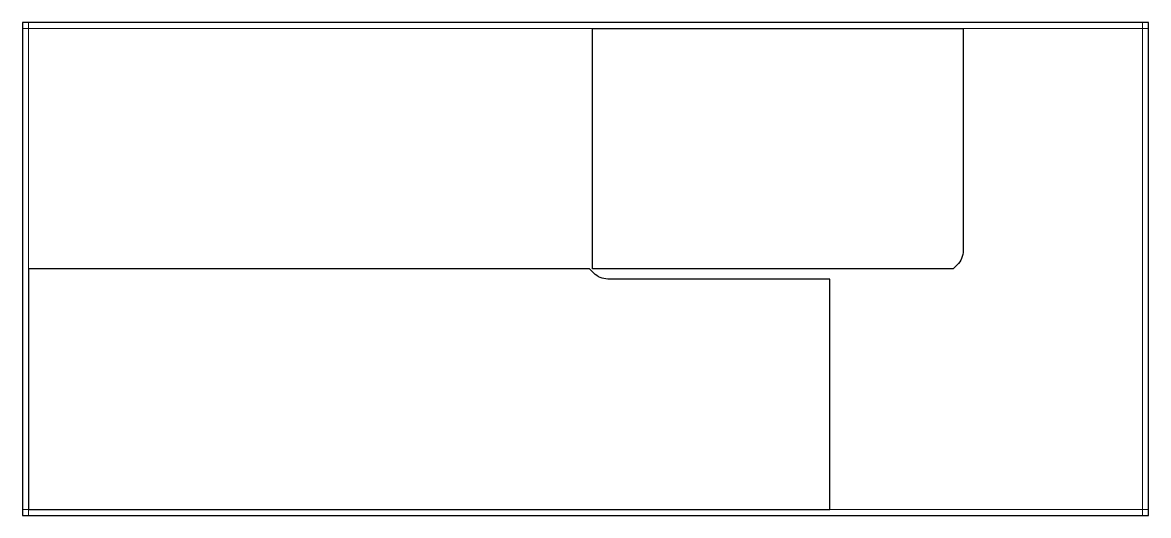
# Model space of a CAD drawing. Extents: x 0 to 2810, y 0 to 1230.
import ezdxf

# ---------------------------------------------------------------- set-up
doc = ezdxf.new("R2010")
doc.units = 0
doc.layers.add('Intestazione', color=7, linetype='CONTINUOUS', lineweight=0)
doc.layers.add('PerimetroLastra', color=7, linetype='CONTINUOUS')
doc.layers.add('Rohkante', color=7, linetype='CONTINUOUS')

msp = doc.modelspace()

# ---------------------------------------------------------------- linework, layer by layer
at = {"layer": 'Intestazione'}
for p, q in [((0, 1215), (2810, 1215)), ((15, 0), (15, 1230)), ((2795, 0), (2795, 1230)), ((0, 15), (2810, 15))]:
    msp.add_line(p, q, dxfattribs=at)
at = {"layer": 'PerimetroLastra'}
msp.add_lwpolyline([(0, 0), (2810, 0), (2810, 1230), (0, 1230)], close=True, dxfattribs=at)
at = {"layer": 'Rohkante'}
for points in [[(2347.5, 1215), (2347.5, 660.7, -0.198912), (2332.9, 625.4), (2322.5, 615), (1422.5, 615), (1422.5, 1215)], [(15, 615), (15, 15), (2015, 15), (2015, 590), (1460.7, 590, -0.198912), (1425.4, 604.6), (1415, 615)]]:
    msp.add_lwpolyline(points, format="xyb", close=True, dxfattribs=at)

doc.saveas('drawing.dxf')
